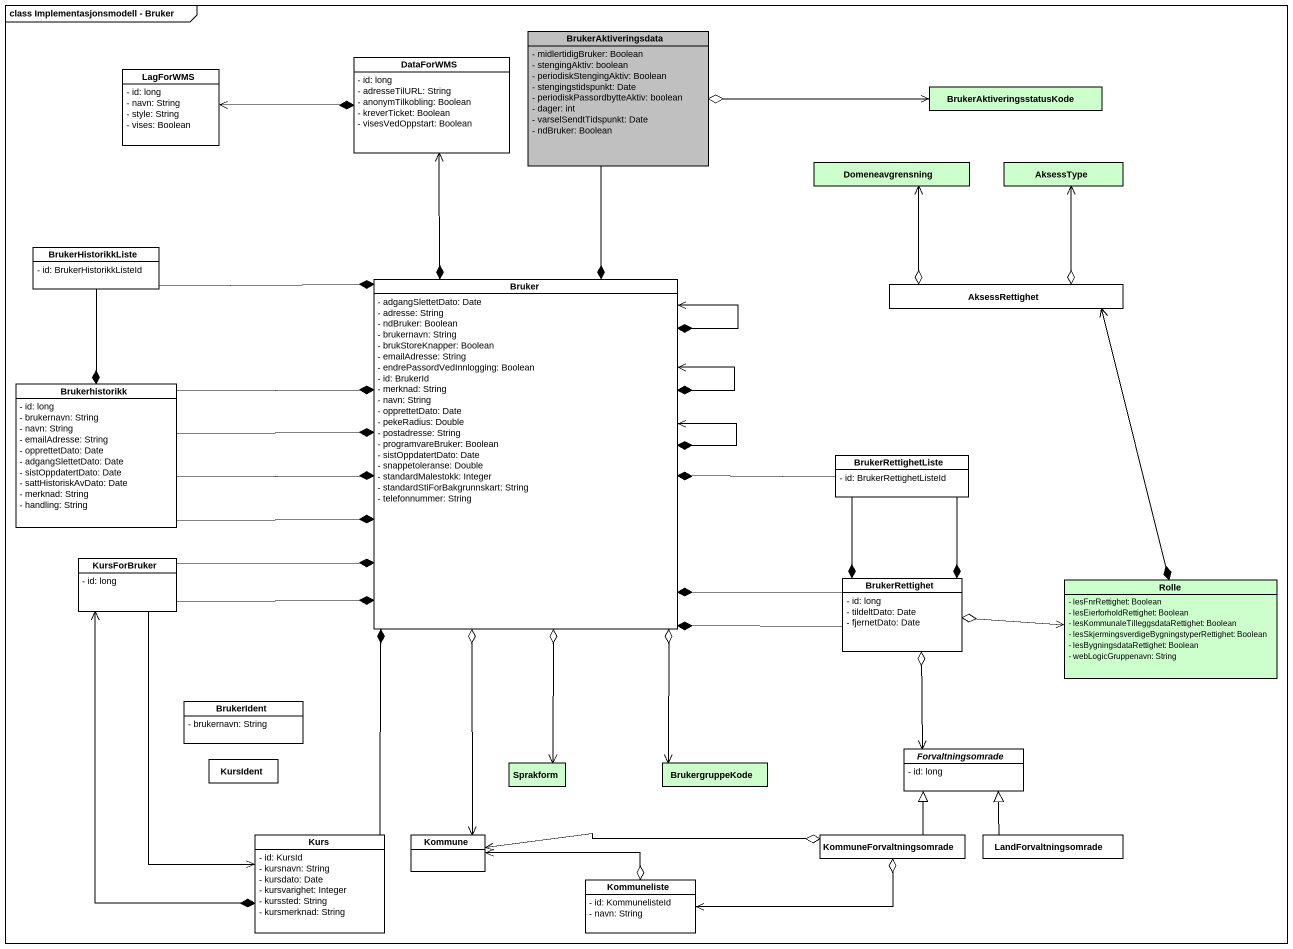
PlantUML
@startuml
mainframe class Implementasjonsmodell - Bruker
hide circle
hide empty members
skinparam classAttributeIconSize 0
class DataForWMS {
  - id: long
  - adresseTilURL: String
  - anonymTilkobling: Boolean
  - kreverTicket: Boolean
  - visesVedOppstart: Boolean
}
class BrukerAktiveringsdata #C0C0C0 {
  - midlertidigBruker: Boolean
  - stengingAktiv: boolean
  - periodiskStengingAktiv: Boolean
  - stengingstidspunkt: Date
  - periodiskPassordbytteAktiv: boolean
  - dager: int
  - varselSendtTidspunkt: Date
  - ndBruker: Boolean
}
class LagForWMS {
  - id: long
  - navn: String
  - style: String
  - vises: Boolean
}
class BrukerAktiveringsstatusKode #CCFFCC
class Domeneavgrensning #CCFFCC
class AksessType #CCFFCC
class BrukerHistorikkListe {
  - id: BrukerHistorikkListeId
}
class Bruker {
  - adgangSlettetDato: Date
  - adresse: String
  - ndBruker: Boolean
  - brukernavn: String
  - brukStoreKnapper: Boolean
  - emailAdresse: String
  - endrePassordVedInnlogging: Boolean
  - id: BrukerId
  - merknad: String
  - navn: String
  - opprettetDato: Date
  - pekeRadius: Double
  - postadresse: String
  - programvareBruker: Boolean
  - sistOppdatertDato: Date
  - snappetoleranse: Double
  - standardMalestokk: Integer
  - standardStiForBakgrunnskart: String
  - telefonnummer: String
}
class AksessRettighet
class Brukerhistorikk {
  - id: long
  - brukernavn: String
  - navn: String
  - emailAdresse: String
  - opprettetDato: Date
  - adgangSlettetDato: Date
  - sistOppdatertDato: Date
  - sattHistoriskAvDato: Date
  - merknad: String
  - handling: String
}
class BrukerRettighetListe {
  - id: BrukerRettighetListeId
}
class KursForBruker {
  - id: long
}
class BrukerRettighet {
  - id: long
  - tildeltDato: Date
  - fjernetDato: Date
}
class Rolle #CCFFCC {
  - lesFnrRettighet: Boolean
  - lesEierforholdRettighet: Boolean
  - lesKommunaleTilleggsdataRettighet: Boolean
  - lesSkjermingsverdigeBygningstyperRettighet: Boolean
  - lesBygningsdataRettighet: Boolean
  - webLogicGruppenavn: String
}
class BrukerIdent {
  - brukernavn: String
}
class KursIdent
abstract class Forvaltningsomrade {
  - id: long
}
class Sprakform #CCFFCC
class BrukergruppeKode #CCFFCC
class Kurs {
  - id: KursId
  - kursnavn: String
  - kursdato: Date
  - kursvarighet: Integer
  - kurssted: String
  - kursmerknad: String
}
class Kommune
class KommuneForvaltningsomrade
class LandForvaltningsomrade
class Kommuneliste {
  - id: KommunelisteId
  - navn: String
}
DataForWMS *-left-> LagForWMS
BrukerAktiveringsdata o-right-> BrukerAktiveringsstatusKode
BrukerHistorikkListe -right-* Bruker
BrukerHistorikkListe --* Brukerhistorikk
Bruker *-up-> DataForWMS
Bruker *-up- BrukerAktiveringsdata
Bruker *--> Bruker
Bruker *--> Bruker
Bruker *--> Bruker
Bruker o--> Sprakform
Bruker o--> BrukergruppeKode
Bruker o--> Kommune
AksessRettighet o-up-> Domeneavgrensning
AksessRettighet o-up-> AksessType
Brukerhistorikk -right-* Bruker
Brukerhistorikk -right-* Bruker
Brukerhistorikk -right-* Bruker
Brukerhistorikk -right-* Bruker
BrukerRettighetListe -left-* Bruker
BrukerRettighetListe --* BrukerRettighet
BrukerRettighetListe --* BrukerRettighet
KursForBruker -right-* Bruker
KursForBruker -right-* Bruker
KursForBruker --> Kurs
BrukerRettighet -left-* Bruker
BrukerRettighet -left-* Bruker
BrukerRettighet o-right-> Rolle
BrukerRettighet o--> Forvaltningsomrade
Rolle *-up-> AksessRettighet
Kurs -up-* Bruker
Kurs *-up-> KursForBruker
KommuneForvaltningsomrade -up-|> Forvaltningsomrade
KommuneForvaltningsomrade o-left-> Kommune
KommuneForvaltningsomrade o-left-> Kommuneliste
LandForvaltningsomrade -up-|> Forvaltningsomrade
Kommuneliste o-left-> Kommune
@enduml
